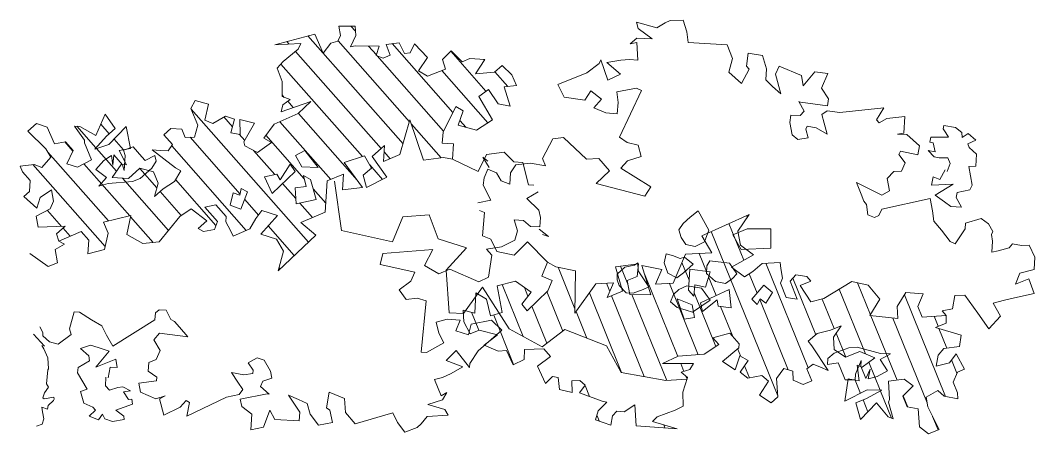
# Model space of a CAD drawing. Header units: metres. Extents: x 1838950 to 1842843, y 5171318 to 5174224.
# Drawn here: x 1840975.965 to 1840980.671, y 5171679.504 to 5171681.42 of the extents above; entities that cross this region are included whole.
import ezdxf

# ---------------------------------------------------------------- set-up
doc = ezdxf.new("R2010")
doc.units = ezdxf.units.M
doc.header["$LTSCALE"] = 0.0254
doc.layers.add('SA - légende prestations', color=7, linetype='Continuous', lineweight=18)

msp = doc.modelspace()

# ---------------------------------------------------------------- linework, layer by layer
at = {"layer": 'SA - légende prestations', "color": 96, "true_color": 0x008000}
for p, q in [((1840978.9799, 5171681.4184), (1840979.0412, 5171681.4198)), ((1840979.0412, 5171681.4198), (1840979.0575, 5171681.3659)), ((1840977.5202, 5171681.3693), (1840977.4992, 5171681.3931)), ((1840977.5202, 5171681.3693), (1840977.4992, 5171681.3931)), ((1840978.8245, 5171681.4118), (1840978.919, 5171681.3855)), ((1840978.8313, 5171681.3816), (1840978.8245, 5171681.4118)), ((1840978.8972, 5171681.3341), (1840978.8313, 5171681.3816)), ((1840978.919, 5171681.3855), (1840978.9563, 5171681.4088)), ((1840978.9563, 5171681.4088), (1840978.9799, 5171681.4184)), ((1840977.7409, 5171680.8466), (1840977.2993, 5171681.3474)), ((1840977.7409, 5171680.8466), (1840977.2993, 5171681.3474)), ((1840978.7954, 5171681.3107), (1840978.826, 5171681.3368)), ((1840978.826, 5171681.3368), (1840978.8972, 5171681.3341)), ((1840979.0575, 5171681.3659), (1840979.0638, 5171681.3163)), ((1840977.2128, 5171681.3094), (1840977.2022, 5171681.3213)), ((1840977.2128, 5171681.3094), (1840977.2022, 5171681.3213)), ((1840977.7704, 5171680.9493), (1840977.4395, 5171681.3246)), ((1840977.7704, 5171680.9493), (1840977.4395, 5171681.3246)), ((1840977.6173, 5171681.2591), (1840977.581, 5171681.3003)), ((1840977.6173, 5171681.2591), (1840977.581, 5171681.3003)), ((1840977.9722, 5171680.9928), (1840977.6911, 5171681.3116)), ((1840977.9722, 5171680.9928), (1840977.6911, 5171681.3116)), ((1840978.8256, 5171681.3174), (1840978.7954, 5171681.3107)), ((1840978.83, 5171681.2354), (1840978.8256, 5171681.3174)), ((1840979.0638, 5171681.3163), (1840979.2453, 5171681.3059)), ((1840979.2453, 5171681.3059), (1840979.2695, 5171681.2428)), ((1840977.6395, 5171680.8254), (1840977.2424, 5171681.2758)), ((1840977.6395, 5171680.8254), (1840977.2424, 5171681.2758)), ((1840977.9286, 5171680.9061), (1840977.6204, 5171681.2556)), ((1840977.9286, 5171680.9061), (1840977.6204, 5171681.2556)), ((1840978.1257, 5171681.0912), (1840977.9624, 5171681.2764)), ((1840978.1257, 5171681.0912), (1840977.9624, 5171681.2764)), ((1840978.119, 5171681.235), (1840978.116, 5171681.2384)), ((1840978.119, 5171681.235), (1840978.116, 5171681.2384)), ((1840978.651, 5171681.2193), (1840978.658, 5171681.2359)), ((1840978.658, 5171681.2359), (1840978.6905, 5171681.1418)), ((1840978.6862, 5171681.2239), (1840978.7517, 5171681.2353)), ((1840978.7517, 5171681.2353), (1840978.7919, 5171681.2378)), ((1840978.7919, 5171681.2378), (1840978.83, 5171681.2354)), ((1840979.2695, 5171681.2428), (1840979.2525, 5171681.1796)), ((1840979.3347, 5171681.2074), (1840979.3422, 5171681.2668)), ((1840979.3422, 5171681.2668), (1840979.4083, 5171681.2564)), ((1840979.4083, 5171681.2564), (1840979.4274, 5171681.1954)), ((1840977.5523, 5171680.7881), (1840977.1743, 5171681.2167)), ((1840977.5523, 5171680.7881), (1840977.1743, 5171681.2167)), ((1840978.135, 5171680.9444), (1840977.921, 5171681.1871)), ((1840978.135, 5171680.9444), (1840977.921, 5171681.1871)), ((1840978.5939, 5171681.1769), (1840978.651, 5171681.2193)), ((1840978.7493, 5171681.1698), (1840978.6862, 5171681.2239)), ((1840979.3106, 5171681.1276), (1840979.3461, 5171681.1928)), ((1840979.3461, 5171681.1928), (1840979.3347, 5171681.2074)), ((1840979.4274, 5171681.1954), (1840979.4234, 5171681.1443)), ((1840979.4694, 5171681.1698), (1840979.4856, 5171681.208)), ((1840979.4856, 5171681.208), (1840979.5901, 5171681.1637)), ((1840978.2265, 5171681.1131), (1840978.1671, 5171681.1804)), ((1840978.2265, 5171681.1131), (1840978.1671, 5171681.1804)), ((1840978.4593, 5171681.1225), (1840978.5939, 5171681.1769)), ((1840978.6905, 5171681.1418), (1840978.7493, 5171681.1698)), ((1840979.2525, 5171681.1796), (1840979.3106, 5171681.1276)), ((1840979.4234, 5171681.1443), (1840979.4552, 5171681.1132)), ((1840979.4937, 5171681.0793), (1840979.4694, 5171681.1698)), ((1840979.5901, 5171681.1637), (1840979.5971, 5171681.1157)), ((1840979.5971, 5171681.1157), (1840979.652, 5171681.1805)), ((1840979.652, 5171681.1805), (1840979.7114, 5171681.1729)), ((1840979.7114, 5171681.1729), (1840979.6826, 5171681.1049)), ((1840978.4889, 5171681.063), (1840978.4593, 5171681.1225)), ((1840978.6129, 5171681.0926), (1840978.585, 5171681.0496)), ((1840978.6613, 5171681.0544), (1840978.6129, 5171681.0926)), ((1840978.8236, 5171681.105), (1840978.7326, 5171681.0888)), ((1840978.7451, 5171680.8781), (1840978.8469, 5171681.0952)), ((1840978.8469, 5171681.0952), (1840978.8236, 5171681.105)), ((1840979.4552, 5171681.1132), (1840979.4937, 5171681.0793)), ((1840979.6826, 5171681.1049), (1840979.7147, 5171681.0561)), ((1840977.19, 5171681.0627), (1840977.1804, 5171681.0737)), ((1840977.19, 5171681.0627), (1840977.1804, 5171681.0737)), ((1840977.2318, 5171681.0153), (1840977.206, 5171681.0446)), ((1840977.2318, 5171681.0153), (1840977.206, 5171681.0446)), ((1840978.585, 5171681.0496), (1840978.4889, 5171681.063)), ((1840978.6267, 5171681.0143), (1840978.6613, 5171681.0544)), ((1840978.7326, 5171681.0888), (1840978.739, 5171681.0391)), ((1840979.5766, 5171681.0442), (1840979.6021, 5171680.9982)), ((1840979.5849, 5171681.0407), (1840979.5766, 5171681.0442)), ((1840979.7147, 5171681.0561), (1840979.7104, 5171681.0227)), ((1840977.3018, 5171680.3912), (1840976.758, 5171681.0079)), ((1840977.3018, 5171680.3912), (1840976.758, 5171681.0079)), ((1840978.6815, 5171680.9911), (1840978.6267, 5171681.0143)), ((1840978.739, 5171681.0391), (1840978.7342, 5171680.9864)), ((1840979.6021, 5171680.9982), (1840979.584, 5171680.9784)), ((1840979.7104, 5171681.0227), (1840979.5849, 5171681.0407)), ((1840979.6838, 5171680.9831), (1840979.7086, 5171681)), ((1840979.7086, 5171681), (1840979.768, 5171680.9924)), ((1840979.768, 5171680.9924), (1840979.9708, 5171681.0141)), ((1840979.9708, 5171681.0141), (1840979.9372, 5171680.9579)), ((1840976.9499, 5171680.9265), (1840976.9097, 5171680.9721)), ((1840976.9499, 5171680.9265), (1840976.9097, 5171680.9721)), ((1840977.4052, 5171680.6825), (1840977.1695, 5171680.9498)), ((1840977.4052, 5171680.6825), (1840977.1695, 5171680.9498)), ((1840977.5287, 5171680.6787), (1840977.2557, 5171680.9882)), ((1840977.5287, 5171680.6787), (1840977.2557, 5171680.9882)), ((1840978.0333, 5171680.9236), (1840978.0046, 5171680.9561)), ((1840978.0333, 5171680.9236), (1840978.0046, 5171680.9561)), ((1840978.7342, 5171680.9864), (1840978.6815, 5171680.9911)), ((1840979.5395, 5171680.9797), (1840979.5351, 5171680.9463)), ((1840979.584, 5171680.9784), (1840979.5395, 5171680.9797)), ((1840979.6944, 5171680.9434), (1840979.6838, 5171680.9831)), ((1840979.9372, 5171680.9579), (1840979.9494, 5171680.9449)), ((1840979.9494, 5171680.9449), (1840979.9852, 5171680.9649)), ((1840979.9852, 5171680.9649), (1840980.0694, 5171680.9743)), ((1840980.0694, 5171680.9743), (1840980.0638, 5171680.8964)), ((1840976.3161, 5171680.8281), (1840976.2268, 5171680.9293)), ((1840976.3161, 5171680.8281), (1840976.2268, 5171680.9293)), ((1840976.3783, 5171680.8938), (1840976.3389, 5171680.9384)), ((1840976.3783, 5171680.8938), (1840976.3389, 5171680.9384)), ((1840977.9171, 5171680.783), (1840977.7795, 5171680.939)), ((1840977.9171, 5171680.783), (1840977.7795, 5171680.939)), ((1840979.5351, 5171680.9463), (1840979.546, 5171680.8889)), ((1840979.6098, 5171680.9147), (1840979.6161, 5171680.9296)), ((1840979.6204, 5171680.875), (1840979.6098, 5171680.9147)), ((1840979.6161, 5171680.9296), (1840979.6578, 5171680.9217)), ((1840979.6578, 5171680.9217), (1840979.708, 5171680.8926)), ((1840979.708, 5171680.8926), (1840979.6944, 5171680.9434)), ((1840980.2462, 5171680.9168), (1840980.2492, 5171680.9327)), ((1840980.2591, 5171680.8979), (1840980.2462, 5171680.9168)), ((1840980.2492, 5171680.9327), (1840980.3041, 5171680.9223)), ((1840980.3041, 5171680.9223), (1840980.3329, 5171680.9003)), ((1840976.2086, 5171680.8138), (1840976.1712, 5171680.8562)), ((1840976.2086, 5171680.8138), (1840976.1712, 5171680.8562)), ((1840976.4439, 5171680.8193), (1840976.4001, 5171680.869)), ((1840976.4439, 5171680.8193), (1840976.4001, 5171680.869)), ((1840976.9848, 5171680.6144), (1840976.753, 5171680.8774)), ((1840976.9848, 5171680.6144), (1840976.753, 5171680.8774)), ((1840977.0062, 5171680.8626), (1840976.9807, 5171680.8915)), ((1840977.0062, 5171680.8626), (1840976.9807, 5171680.8915)), ((1840977.2823, 5171680.6857), (1840977.1048, 5171680.887)), ((1840977.2823, 5171680.6857), (1840977.1048, 5171680.887)), ((1840978.388, 5171680.7789), (1840978.4364, 5171680.87)), ((1840978.4364, 5171680.87), (1840978.4861, 5171680.8763)), ((1840978.4861, 5171680.8763), (1840978.5924, 5171680.7764)), ((1840978.7814, 5171680.8529), (1840978.7451, 5171680.8781)), ((1840979.546, 5171680.8889), (1840979.5724, 5171680.8679)), ((1840979.5724, 5171680.8679), (1840979.6204, 5171680.875)), ((1840980.0638, 5171680.8964), (1840980.0343, 5171680.8913)), ((1840980.0343, 5171680.8913), (1840980.0787, 5171680.8901)), ((1840980.0787, 5171680.8901), (1840980.1369, 5171680.838)), ((1840980.1849, 5171680.8551), (1840980.1893, 5171680.8781)), ((1840980.2009, 5171680.8521), (1840980.1849, 5171680.8551)), ((1840980.1893, 5171680.8781), (1840980.272, 5171680.8789)), ((1840980.272, 5171680.8789), (1840980.2591, 5171680.8979)), ((1840980.3329, 5171680.9003), (1840980.3356, 5171680.876)), ((1840980.3356, 5171680.876), (1840980.363, 5171680.8946)), ((1840980.3976, 5171680.8642), (1840980.3613, 5171680.8473)), ((1840980.363, 5171680.8946), (1840980.3976, 5171680.8642)), ((1840976.374, 5171680.49), (1840976.0937, 5171680.808)), ((1840976.374, 5171680.49), (1840976.0937, 5171680.808)), ((1840976.4113, 5171680.7201), (1840976.3186, 5171680.8252)), ((1840976.4113, 5171680.7201), (1840976.3186, 5171680.8252)), ((1840976.4441, 5171680.8182), (1840976.4884, 5171680.8335)), ((1840976.4515, 5171680.7925), (1840976.4441, 5171680.8182)), ((1840976.4884, 5171680.8335), (1840976.5288, 5171680.7876)), ((1840977.0135, 5171680.4458), (1840976.6679, 5171680.8377)), ((1840977.0135, 5171680.4458), (1840976.6679, 5171680.8377)), ((1840977.1457, 5171680.7044), (1840977.0467, 5171680.8167)), ((1840977.1457, 5171680.7044), (1840977.0467, 5171680.8167)), ((1840977.681, 5171680.7783), (1840977.6535, 5171680.8095)), ((1840977.681, 5171680.7783), (1840977.6535, 5171680.8095)), ((1840978.1275, 5171680.7972), (1840978.2094, 5171680.8083)), ((1840978.2094, 5171680.8083), (1840978.2554, 5171680.7639)), ((1840978.8313, 5171680.8415), (1840978.7814, 5171680.8529)), ((1840978.846, 5171680.7883), (1840978.8313, 5171680.8415)), ((1840980.0481, 5171680.8131), (1840980.0417, 5171680.7982)), ((1840980.129, 5171680.7964), (1840980.0481, 5171680.8131)), ((1840980.1369, 5171680.838), (1840980.129, 5171680.7964)), ((1840980.1775, 5171680.8162), (1840980.2094, 5171680.8101)), ((1840980.205, 5171680.7871), (1840980.1775, 5171680.8162)), ((1840980.2094, 5171680.8101), (1840980.2009, 5171680.8521)), ((1840980.3613, 5171680.8473), (1840980.3671, 5171680.8296)), ((1840980.3671, 5171680.8296), (1840980.4017, 5171680.7992)), ((1840976.3158, 5171680.7288), (1840976.3526, 5171680.7698)), ((1840976.3526, 5171680.7698), (1840976.3884, 5171680.7928)), ((1840976.3884, 5171680.7928), (1840976.3946, 5171680.7491)), ((1840976.3946, 5171680.7491), (1840976.3994, 5171680.7958)), ((1840976.3994, 5171680.7958), (1840976.4398, 5171680.7499)), ((1840976.4472, 5171680.7242), (1840976.4515, 5171680.7925)), ((1840976.5288, 5171680.7876), (1840976.544, 5171680.7704)), ((1840976.544, 5171680.7704), (1840976.5887, 5171680.7929)), ((1840976.5961, 5171680.7672), (1840976.576, 5171680.7341)), ((1840976.5887, 5171680.7929), (1840976.5961, 5171680.7672)), ((1840977.971, 5171680.7764), (1840978.0901, 5171680.7183)), ((1840978.0901, 5171680.7183), (1840978.1275, 5171680.7972)), ((1840978.1104, 5171680.785), (1840978.1337, 5171680.767)), ((1840978.1409, 5171680.7378), (1840978.1104, 5171680.785)), ((1840978.2554, 5171680.7639), (1840978.2967, 5171680.7613)), ((1840978.3227, 5171680.6568), (1840978.2967, 5171680.7613)), ((1840978.4014, 5171680.7459), (1840978.388, 5171680.7789)), ((1840978.5924, 5171680.7764), (1840978.6487, 5171680.78)), ((1840978.6487, 5171680.78), (1840978.6984, 5171680.7217)), ((1840978.7509, 5171680.7347), (1840978.7827, 5171680.7682)), ((1840978.7827, 5171680.7682), (1840978.846, 5171680.7883)), ((1840980.0417, 5171680.7982), (1840980.07, 5171680.7588)), ((1840980.228, 5171680.7827), (1840980.205, 5171680.7871)), ((1840980.2683, 5171680.7824), (1840980.228, 5171680.7827)), ((1840980.2799, 5171680.7564), (1840980.2683, 5171680.7824)), ((1840980.4017, 5171680.7992), (1840980.3984, 5171680.743)), ((1840976.3591, 5171680.3707), (1840976.0234, 5171680.7514)), ((1840976.3591, 5171680.3707), (1840976.0234, 5171680.7514)), ((1840976.4734, 5171680.5135), (1840976.2603, 5171680.7551)), ((1840976.4734, 5171680.5135), (1840976.2603, 5171680.7551)), ((1840976.3657, 5171680.6914), (1840976.3158, 5171680.7288)), ((1840976.4398, 5171680.7499), (1840976.4472, 5171680.7242)), ((1840976.5989, 5171680.6435), (1840976.5198, 5171680.7332)), ((1840976.5989, 5171680.6435), (1840976.5198, 5171680.7332)), ((1840976.576, 5171680.7341), (1840976.5207, 5171680.6871)), ((1840977.6456, 5171680.6823), (1840977.5863, 5171680.7495)), ((1840977.6456, 5171680.6823), (1840977.5863, 5171680.7495)), ((1840978.1175, 5171680.6901), (1840978.1344, 5171680.7299)), ((1840978.1344, 5171680.7299), (1840978.1742, 5171680.713)), ((1840978.1742, 5171680.713), (1840978.1959, 5171680.6764)), ((1840978.2357, 5171680.6596), (1840978.2388, 5171680.713)), ((1840978.2388, 5171680.713), (1840978.264, 5171680.7493)), ((1840978.264, 5171680.7493), (1840978.3321, 5171680.7576)), ((1840978.3321, 5171680.7576), (1840978.4014, 5171680.7459)), ((1840978.6984, 5171680.7217), (1840978.6367, 5171680.6638)), ((1840978.8903, 5171680.6482), (1840978.7509, 5171680.7347)), ((1840980.0177, 5171680.7183), (1840979.9866, 5171680.6865)), ((1840980.0539, 5171680.7206), (1840980.0177, 5171680.7183)), ((1840980.07, 5171680.7588), (1840980.0539, 5171680.7206)), ((1840980.2308, 5171680.6813), (1840980.2558, 5171680.7261)), ((1840980.2654, 5171680.7188), (1840980.2799, 5171680.7564)), ((1840980.3984, 5171680.743), (1840980.3652, 5171680.742)), ((1840980.3652, 5171680.742), (1840980.3819, 5171680.6563)), ((1840976.3289, 5171680.6504), (1840976.3657, 5171680.6914)), ((1840976.4855, 5171680.673), (1840976.373, 5171680.6638)), ((1840976.6527, 5171680.4463), (1840976.4392, 5171680.6885)), ((1840976.6527, 5171680.4463), (1840976.4392, 5171680.6885)), ((1840976.5207, 5171680.6871), (1840976.4855, 5171680.673)), ((1840976.8731, 5171680.4688), (1840976.6857, 5171680.6813)), ((1840976.8731, 5171680.4688), (1840976.6857, 5171680.6813)), ((1840977.4234, 5171680.6741), (1840977.4561, 5171680.4455)), ((1840978.1125, 5171680.655), (1840978.1175, 5171680.6901)), ((1840978.1959, 5171680.6764), (1840978.2357, 5171680.6596)), ((1840979.844, 5171680.6687), (1840979.866, 5171680.6143)), ((1840979.9616, 5171680.6091), (1840979.844, 5171680.6687)), ((1840979.9866, 5171680.6865), (1840979.9975, 5171680.6291)), ((1840980.1929, 5171680.6555), (1840980.2003, 5171680.6945)), ((1840980.2003, 5171680.6945), (1840980.2308, 5171680.6813)), ((1840976.373, 5171680.6638), (1840976.3289, 5171680.6504)), ((1840976.7118, 5171680.5155), (1840976.6142, 5171680.6262)), ((1840976.7118, 5171680.5155), (1840976.6142, 5171680.6262)), ((1840977.2435, 5171680.5935), (1840977.1818, 5171680.6635)), ((1840977.2435, 5171680.5935), (1840977.1818, 5171680.6635)), ((1840977.3823, 5171680.5723), (1840977.3241, 5171680.6382)), ((1840977.3823, 5171680.5723), (1840977.3241, 5171680.6382)), ((1840978.1475, 5171680.5854), (1840978.1125, 5171680.655)), ((1840978.3676, 5171680.6251), (1840978.3151, 5171680.5941)), ((1840978.3227, 5171680.6568), (1840978.3478, 5171680.6552)), ((1840978.6367, 5171680.6638), (1840978.8623, 5171680.6053)), ((1840978.8623, 5171680.6053), (1840978.8903, 5171680.6482)), ((1840979.9975, 5171680.6291), (1840979.9616, 5171680.6091)), ((1840980.2928, 5171680.6604), (1840980.1929, 5171680.6555)), ((1840980.2099, 5171680.6101), (1840980.2928, 5171680.6604)), ((1840980.3112, 5171680.6221), (1840980.3068, 5171680.599)), ((1840980.3705, 5171680.6346), (1840980.3112, 5171680.6221)), ((1840980.3819, 5171680.6563), (1840980.3705, 5171680.6346)), ((1840977.0704, 5171680.5174), (1840977.0067, 5171680.5897)), ((1840977.0704, 5171680.5174), (1840977.0067, 5171680.5897)), ((1840977.3209, 5171680.5057), (1840977.2618, 5171680.5728)), ((1840977.3209, 5171680.5057), (1840977.2618, 5171680.5728)), ((1840978.0877, 5171680.5736), (1840978.1475, 5171680.5854)), ((1840978.3151, 5171680.5941), (1840978.3713, 5171680.54)), ((1840979.866, 5171680.6143), (1840979.8794, 5171680.5813)), ((1840979.8794, 5171680.5813), (1840979.8908, 5171680.5667)), ((1840979.9616, 5171680.5445), (1840980.1861, 5171680.5941)), ((1840980.1861, 5171680.5941), (1840980.197, 5171680.5367)), ((1840980.2533, 5171680.578), (1840980.2099, 5171680.6101)), ((1840980.2822, 5171680.5561), (1840980.2533, 5171680.578)), ((1840980.3068, 5171680.599), (1840980.3313, 5171680.5541)), ((1840976.1563, 5171680.4645), (1840976.0911, 5171680.5384)), ((1840976.1563, 5171680.4645), (1840976.0911, 5171680.5384)), ((1840978.1196, 5171680.5287), (1840978.0964, 5171680.5386)), ((1840978.1196, 5171680.5287), (1840978.1094, 5171680.4215)), ((1840978.3713, 5171680.54), (1840978.3781, 5171680.5053)), ((1840979.8908, 5171680.5667), (1840979.8979, 5171680.5187)), ((1840979.949, 5171680.5146), (1840979.9616, 5171680.5445)), ((1840980.197, 5171680.5367), (1840980.2041, 5171680.4887)), ((1840980.3313, 5171680.5541), (1840980.2822, 5171680.5561)), ((1840976.5824, 5171680.3899), (1840976.4769, 5171680.5095)), ((1840976.5824, 5171680.3899), (1840976.4769, 5171680.5095)), ((1840977.6928, 5171680.3926), (1840977.7405, 5171680.5089)), ((1840977.7405, 5171680.5089), (1840977.8616, 5171680.5178)), ((1840977.8616, 5171680.5178), (1840977.9041, 5171680.4071)), ((1840978.2565, 5171680.4949), (1840978.2713, 5171680.4434)), ((1840978.2997, 5171680.4922), (1840978.2565, 5171680.4949)), ((1840978.3323, 5171680.4648), (1840978.2997, 5171680.4922)), ((1840978.3781, 5171680.5053), (1840978.3754, 5171680.4621)), ((1840979.253, 5171680.4776), (1840979.3218, 5171680.3077)), ((1840979.253, 5171680.4776), (1840979.3218, 5171680.3077)), ((1840979.3353, 5171680.5145), (1840979.3382, 5171680.5073)), ((1840979.3353, 5171680.5145), (1840979.3382, 5171680.5073)), ((1840979.8979, 5171680.5187), (1840979.9277, 5171680.506)), ((1840979.9277, 5171680.506), (1840979.949, 5171680.5146)), ((1840980.2041, 5171680.4887), (1840980.239, 5171680.4465)), ((1840980.3492, 5171680.4526), (1840980.3508, 5171680.4793)), ((1840980.3508, 5171680.4793), (1840980.4228, 5171680.5016)), ((1840980.4228, 5171680.5016), (1840980.4575, 5171680.4772)), ((1840976.1965, 5171680.4189), (1840976.1635, 5171680.4564)), ((1840976.1965, 5171680.4189), (1840976.1635, 5171680.4564)), ((1840977.2365, 5171680.3291), (1840977.1152, 5171680.4666)), ((1840977.2365, 5171680.3291), (1840977.1152, 5171680.4666)), ((1840977.4561, 5171680.4455), (1840977.6928, 5171680.3926)), ((1840978.2713, 5171680.4434), (1840978.2596, 5171680.4008)), ((1840978.3754, 5171680.4621), (1840978.3323, 5171680.4648)), ((1840978.3719, 5171680.4524), (1840978.4164, 5171680.4181)), ((1840979.1708, 5171680.4407), (1840979.4792, 5171679.6785)), ((1840979.1708, 5171680.4407), (1840979.4792, 5171679.6785)), ((1840979.2706, 5171680.426), (1840979.3381, 5171680.4538)), ((1840979.3381, 5171680.4538), (1840979.447, 5171680.4538)), ((1840979.447, 5171680.4538), (1840979.4478, 5171680.3639)), ((1840980.239, 5171680.4465), (1840980.2795, 5171680.3941)), ((1840980.3027, 5171680.3843), (1840980.3492, 5171680.4526)), ((1840980.4575, 5171680.4772), (1840980.4775, 5171680.4413)), ((1840980.4775, 5171680.4413), (1840980.4712, 5171680.4264)), ((1840976.17, 5171680.3823), (1840976.1438, 5171680.3966)), ((1840977.9041, 5171680.4071), (1840978.0349, 5171680.3659)), ((1840978.1476, 5171680.4054), (1840978.1094, 5171680.4215)), ((1840978.1762, 5171680.3482), (1840978.1476, 5171680.4054)), ((1840978.2596, 5171680.4008), (1840978.1982, 5171680.3704)), ((1840978.3186, 5171680.3935), (1840978.2571, 5171680.3315)), ((1840978.4117, 5171680.2993), (1840978.3186, 5171680.3935)), ((1840978.4164, 5171680.4181), (1840978.3884, 5171680.4274)), ((1840979.3103, 5171680.358), (1840979.2706, 5171680.426)), ((1840980.2795, 5171680.3941), (1840980.3027, 5171680.3843)), ((1840980.4712, 5171680.4264), (1840980.4763, 5171680.3968)), ((1840980.4763, 5171680.3968), (1840980.4722, 5171680.3457)), ((1840976.0949, 5171680.2787), (1840976.0102, 5171680.3382)), ((1840976.1269, 5171680.3579), (1840976.17, 5171680.3823)), ((1840976.1269, 5171680.3579), (1840976.1375, 5171680.2959)), ((1840977.6474, 5171680.3382), (1840977.6352, 5171680.2884)), ((1840977.8797, 5171680.3579), (1840977.6474, 5171680.3382)), ((1840977.8407, 5171680.2827), (1840977.8797, 5171680.3579)), ((1840978.0349, 5171680.3659), (1840977.9404, 5171680.2612)), ((1840978.1982, 5171680.3704), (1840978.1288, 5171680.3585)), ((1840978.1288, 5171680.3585), (1840978.1524, 5171680.3317)), ((1840978.2571, 5171680.3315), (1840978.1762, 5171680.3482)), ((1840979.1148, 5171680.339), (1840979.1483, 5171680.2561)), ((1840979.1148, 5171680.339), (1840979.1483, 5171680.2561)), ((1840979.4478, 5171680.3639), (1840979.3103, 5171680.358)), ((1840980.4722, 5171680.3457), (1840980.5018, 5171680.3508)), ((1840980.5018, 5171680.3508), (1840980.5526, 5171680.3645)), ((1840980.5526, 5171680.3645), (1840980.5683, 5171680.3832)), ((1840980.5683, 5171680.3832), (1840980.61, 5171680.3754)), ((1840980.61, 5171680.3754), (1840980.6462, 5171680.3776)), ((1840980.6715, 5171680.3219), (1840980.6462, 5171680.3776)), ((1840976.1375, 5171680.2959), (1840976.0949, 5171680.2787)), ((1840978.1524, 5171680.3317), (1840978.137, 5171680.2298)), ((1840979.0348, 5171680.2966), (1840979.0678, 5171680.2151)), ((1840979.0348, 5171680.2966), (1840979.0678, 5171680.2151)), ((1840979.4247, 5171680.2936), (1840979.6207, 5171679.8092)), ((1840979.4247, 5171680.2936), (1840979.6207, 5171679.8092)), ((1840980.6686, 5171680.2644), (1840980.6715, 5171680.3219)), ((1840977.1711, 5171680.267), (1840977.166, 5171680.2728)), ((1840977.1711, 5171680.267), (1840977.166, 5171680.2728)), ((1840977.6352, 5171680.2884), (1840977.7955, 5171680.2531)), ((1840977.7955, 5171680.2531), (1840977.7766, 5171680.2109)), ((1840977.9068, 5171680.2443), (1840977.8407, 5171680.2827)), ((1840977.9588, 5171680.2663), (1840977.9068, 5171680.2443)), ((1840977.9404, 5171680.2612), (1840977.9555, 5171680.064)), ((1840978.0922, 5171680.2073), (1840977.9588, 5171680.2663)), ((1840978.4604, 5171680.2752), (1840978.5384, 5171680.0824)), ((1840978.4604, 5171680.2752), (1840978.5384, 5171680.0824)), ((1840978.7499, 5171680.2801), (1840978.7835, 5171680.197)), ((1840978.7499, 5171680.2801), (1840978.7835, 5171680.197)), ((1840978.8614, 5171680.2448), (1840979.0162, 5171679.8622)), ((1840978.8614, 5171680.2448), (1840979.0162, 5171679.8622)), ((1840979.3472, 5171680.2449), (1840979.3834, 5171680.1555)), ((1840979.3472, 5171680.2449), (1840979.3834, 5171680.1555)), ((1840980.5816, 5171680.1976), (1840980.6027, 5171680.2474)), ((1840980.6027, 5171680.2474), (1840980.6686, 5171680.2644)), ((1840977.7766, 5171680.2109), (1840977.7235, 5171680.171)), ((1840978.137, 5171680.2298), (1840978.0922, 5171680.2073)), ((1840978.6846, 5171680.2013), (1840978.7002, 5171680.1627)), ((1840978.6846, 5171680.2013), (1840978.7002, 5171680.1627)), ((1840978.9766, 5171680.2001), (1840979.1103, 5171679.8698)), ((1840978.9766, 5171680.2001), (1840979.1103, 5171679.8698)), ((1840979.1587, 5171680.2305), (1840979.1937, 5171680.144)), ((1840979.1587, 5171680.2305), (1840979.1937, 5171680.144)), ((1840979.5495, 5171680.2253), (1840979.6558, 5171679.9626)), ((1840979.5495, 5171680.2253), (1840979.6558, 5171679.9626)), ((1840979.8499, 5171680.2033), (1840979.9098, 5171680.0554)), ((1840979.8499, 5171680.2033), (1840979.9098, 5171680.0554)), ((1840980.6447, 5171680.2217), (1840980.5816, 5171680.1976)), ((1840980.6684, 5171680.153), (1840980.6447, 5171680.2217)), ((1840977.7235, 5171680.171), (1840977.755, 5171680.1257)), ((1840978.0217, 5171680.0612), (1840978.1098, 5171680.1828)), ((1840978.1098, 5171680.1828), (1840978.234, 5171679.9904)), ((1840978.2013, 5171680.1951), (1840978.2986, 5171679.9545)), ((1840978.2013, 5171680.1951), (1840978.2986, 5171679.9545)), ((1840978.3041, 5171680.181), (1840978.3204, 5171680.1408)), ((1840978.3041, 5171680.181), (1840978.3204, 5171680.1408)), ((1840978.4087, 5171680.1629), (1840978.4829, 5171679.9795)), ((1840978.4087, 5171680.1629), (1840978.4829, 5171679.9795)), ((1840978.6055, 5171680.1567), (1840978.7548, 5171679.7877)), ((1840978.6055, 5171680.1567), (1840978.7548, 5171679.7877)), ((1840978.8028, 5171680.1494), (1840978.9645, 5171679.7498)), ((1840978.8028, 5171680.1494), (1840978.9645, 5171679.7498)), ((1840979.0915, 5171680.1564), (1840979.1922, 5171679.9076)), ((1840979.0915, 5171680.1564), (1840979.1922, 5171679.9076)), ((1840979.7648, 5171680.1734), (1840979.886, 5171679.8741)), ((1840979.7648, 5171680.1734), (1840979.886, 5171679.8741)), ((1840980.5632, 5171680.131), (1840980.6684, 5171680.153)), ((1840977.755, 5171680.1257), (1840977.8059, 5171680.1315)), ((1840977.8059, 5171680.1315), (1840977.8485, 5171680.1198)), ((1840977.8485, 5171680.1198), (1840977.8244, 5171679.8812)), ((1840978.7082, 5171680.143), (1840978.8597, 5171679.7688)), ((1840978.7082, 5171680.143), (1840978.8597, 5171679.7688)), ((1840979.3957, 5171680.125), (1840979.5273, 5171679.7999)), ((1840979.3957, 5171680.125), (1840979.5273, 5171679.7999)), ((1840979.6861, 5171680.1278), (1840979.7415, 5171679.9909)), ((1840979.6861, 5171680.1278), (1840979.7415, 5171679.9909)), ((1840980.0669, 5171680.1474), (1840980.2573, 5171679.6768)), ((1840980.0669, 5171680.1474), (1840980.2573, 5171679.6768)), ((1840980.2902, 5171680.0824), (1840980.3008, 5171680.1444)), ((1840980.3008, 5171680.1444), (1840980.3467, 5171680.1465)), ((1840980.3467, 5171680.1465), (1840980.4069, 5171680.0623)), ((1840980.4791, 5171680.108), (1840980.5306, 5171680.1233)), ((1840980.5127, 5171680.0488), (1840980.4791, 5171680.108)), ((1840980.5306, 5171680.1233), (1840980.5632, 5171680.131)), ((1840976.2153, 5171680.069), (1840976.194, 5171679.9891)), ((1840976.2404, 5171680.0674), (1840976.2153, 5171680.069)), ((1840976.2959, 5171680.0314), (1840976.2404, 5171680.0674)), ((1840976.5922, 5171680.0633), (1840976.5901, 5171680.031)), ((1840976.6094, 5171680.0785), (1840976.5922, 5171680.0633)), ((1840976.6417, 5171680.0765), (1840976.6094, 5171680.0785)), ((1840976.6643, 5171680.0335), (1840976.6417, 5171680.0765)), ((1840977.9555, 5171680.064), (1840978.0217, 5171680.0612)), ((1840978.059, 5171680.0664), (1840978.0927, 5171679.9832)), ((1840978.059, 5171680.0664), (1840978.0927, 5171679.9832)), ((1840978.3387, 5171680.0955), (1840978.4087, 5171679.9227)), ((1840978.3387, 5171680.0955), (1840978.4087, 5171679.9227)), ((1840978.5436, 5171680.0696), (1840978.5931, 5171679.9472)), ((1840978.5436, 5171680.0696), (1840978.5931, 5171679.9472)), ((1840979.2141, 5171680.0935), (1840979.2703, 5171679.9547)), ((1840979.2141, 5171680.0935), (1840979.2703, 5171679.9547)), ((1840980.2902, 5171680.0824), (1840980.2415, 5171680.0737)), ((1840980.2415, 5171680.0737), (1840980.2614, 5171680.0515)), ((1840980.4069, 5171680.0623), (1840980.4583, 5171679.9896)), ((1840976.3429, 5171680.0032), (1840976.2959, 5171680.0314)), ((1840976.5901, 5171680.031), (1840976.3948, 5171679.9097)), ((1840976.6799, 5171680.0235), (1840976.6643, 5171680.0335)), ((1840976.7035, 5171679.9968), (1840976.6799, 5171680.0235)), ((1840977.8946, 5171680.0212), (1840977.946, 5171680.0342)), ((1840977.9076, 5171679.9698), (1840977.8946, 5171680.0212)), ((1840977.946, 5171680.0342), (1840978.0053, 5171680.0305)), ((1840978.0053, 5171680.0305), (1840977.986, 5171679.9812)), ((1840978.0443, 5171679.9613), (1840978.0564, 5171680.011)), ((1840978.0564, 5171680.011), (1840978.1515, 5171680.0303)), ((1840978.1515, 5171680.0303), (1840978.1991, 5171679.984)), ((1840978.1614, 5171680.0536), (1840978.254, 5171679.8247)), ((1840978.1614, 5171680.0536), (1840978.254, 5171679.8247)), ((1840979.9117, 5171680.0505), (1840980.0326, 5171679.752)), ((1840979.9117, 5171680.0505), (1840980.0326, 5171679.752)), ((1840980.0133, 5171680.0398), (1840980.1723, 5171679.6468)), ((1840980.0133, 5171680.0398), (1840980.1723, 5171679.6468)), ((1840980.2043, 5171680.0479), (1840980.2231, 5171680.0016)), ((1840980.2043, 5171680.0479), (1840980.2231, 5171680.0016)), ((1840980.4583, 5171679.9896), (1840980.5127, 5171680.0488)), ((1840976.026, 5171679.9644), (1840976.0772, 5171679.9088)), ((1840976.0703, 5171679.9734), (1840976.0557, 5171679.9996)), ((1840976.0692, 5171679.9572), (1840976.0703, 5171679.9734)), ((1840976.2014, 5171679.9633), (1840976.1408, 5171679.9184)), ((1840976.194, 5171679.9891), (1840976.2014, 5171679.9633)), ((1840976.3655, 5171679.9603), (1840976.3429, 5171680.0032)), ((1840976.3948, 5171679.9097), (1840976.3655, 5171679.9603)), ((1840976.5844, 5171679.9393), (1840976.6116, 5171679.9701)), ((1840976.6116, 5171679.9701), (1840976.7423, 5171679.9528)), ((1840976.7423, 5171679.9528), (1840976.7035, 5171679.9968)), ((1840977.9301, 5171679.9251), (1840977.9076, 5171679.9698)), ((1840977.986, 5171679.9812), (1840978.0443, 5171679.9613)), ((1840978.1991, 5171679.984), (1840978.0902, 5171679.888)), ((1840978.234, 5171679.9904), (1840978.3865, 5171679.9057)), ((1840978.3865, 5171679.9057), (1840978.4918, 5171679.9864)), ((1840978.4918, 5171679.9864), (1840978.685, 5171679.9117)), ((1840979.7502, 5171679.9695), (1840979.7951, 5171679.8586)), ((1840979.7502, 5171679.9695), (1840979.7951, 5171679.8586)), ((1840980.2271, 5171679.9916), (1840980.2641, 5171679.9003)), ((1840980.2271, 5171679.9916), (1840980.2641, 5171679.9003)), ((1840976.0739, 5171679.8978), (1840976.0648, 5171679.913)), ((1840976.1, 5171679.93), (1840976.0692, 5171679.9572)), ((1840976.1408, 5171679.9184), (1840976.1, 5171679.93)), ((1840976.2446, 5171679.8993), (1840976.2916, 5171679.9137)), ((1840976.2916, 5171679.9137), (1840976.3261, 5171679.9026)), ((1840976.6137, 5171679.8887), (1840976.5844, 5171679.9393)), ((1840977.8496, 5171679.8796), (1840977.9301, 5171679.9251)), ((1840978.12, 5171679.9157), (1840978.1217, 5171679.9115)), ((1840978.12, 5171679.9157), (1840978.1217, 5171679.9115)), ((1840976.093, 5171679.8559), (1840976.0739, 5171679.8978)), ((1840976.2826, 5171679.865), (1840976.2446, 5171679.8993)), ((1840976.3777, 5171679.8867), (1840976.3161, 5171679.8118)), ((1840976.3261, 5171679.9026), (1840976.3777, 5171679.8867)), ((1840976.5949, 5171679.8484), (1840976.6137, 5171679.8887)), ((1840977.8244, 5171679.8812), (1840977.8496, 5171679.8796)), ((1840977.9874, 5171679.889), (1840977.9412, 5171679.8432)), ((1840978.0493, 5171679.8111), (1840977.9874, 5171679.889)), ((1840978.0902, 5171679.888), (1840978.0504, 5171679.8291)), ((1840978.685, 5171679.9117), (1840978.753, 5171679.7881)), ((1840979.2933, 5171679.898), (1840979.3077, 5171679.8622)), ((1840979.2933, 5171679.898), (1840979.3077, 5171679.8622)), ((1840979.7118, 5171679.852), (1840979.7417, 5171679.8765)), ((1840979.7417, 5171679.8765), (1840979.8095, 5171679.9025)), ((1840979.8095, 5171679.9025), (1840979.8474, 5171679.9041)), ((1840979.8474, 5171679.9041), (1840979.9565, 5171679.8754)), ((1840980.0027, 5171679.8735), (1840979.9543, 5171679.847)), ((1840979.9565, 5171679.8754), (1840980.0027, 5171679.8735)), ((1840976.0968, 5171679.8049), (1840976.093, 5171679.8559)), ((1840976.2344, 5171679.8103), (1840976.2861, 5171679.8418)), ((1840976.2861, 5171679.8418), (1840976.2826, 5171679.865)), ((1840976.3161, 5171679.8118), (1840976.4088, 5171679.8495)), ((1840976.4088, 5171679.8495), (1840976.4148, 5171679.8103)), ((1840976.5589, 5171679.7929), (1840976.5615, 5171679.8342)), ((1840976.5615, 5171679.8342), (1840976.5949, 5171679.8484)), ((1840977.0647, 5171679.8549), (1840977.0217, 5171679.8324)), ((1840977.0217, 5171679.8324), (1840977.0449, 5171679.7984)), ((1840977.0965, 5171679.8439), (1840977.0647, 5171679.8549)), ((1840977.1258, 5171679.7933), (1840977.0965, 5171679.8439)), ((1840977.9412, 5171679.8432), (1840978.0187, 5171679.813)), ((1840978.0504, 5171679.8291), (1840978.0493, 5171679.8111)), ((1840979.0298, 5171679.8287), (1840979.0444, 5171679.7926)), ((1840979.0298, 5171679.8287), (1840979.0444, 5171679.7926)), ((1840979.3252, 5171679.819), (1840979.348, 5171679.7627)), ((1840979.3252, 5171679.819), (1840979.348, 5171679.7627)), ((1840979.7102, 5171679.8252), (1840979.7118, 5171679.852)), ((1840979.7599, 5171679.8316), (1840979.7102, 5171679.8252)), ((1840979.7685, 5171679.8103), (1840979.7599, 5171679.8316)), ((1840979.8665, 5171679.8431), (1840979.8398, 5171679.7801)), ((1840979.865, 5171679.8164), (1840979.8665, 5171679.8431)), ((1840979.9018, 5171679.8351), (1840979.9544, 5171679.7051)), ((1840979.9018, 5171679.8351), (1840979.9544, 5171679.7051)), ((1840979.9543, 5171679.847), (1840979.989, 5171679.7951)), ((1840980.2862, 5171679.8456), (1840980.3108, 5171679.7848)), ((1840980.2862, 5171679.8456), (1840980.3108, 5171679.7848)), ((1840976.0872, 5171679.7346), (1840976.0927, 5171679.799)), ((1840976.0927, 5171679.799), (1840976.0968, 5171679.8049)), ((1840976.2308, 5171679.7861), (1840976.2344, 5171679.8103)), ((1840976.275, 5171679.7108), (1840976.2308, 5171679.7861)), ((1840976.3816, 5171679.8126), (1840976.3729, 5171679.7621)), ((1840976.4148, 5171679.8103), (1840976.3816, 5171679.8126)), ((1840976.5987, 5171679.7651), (1840976.5589, 5171679.7929)), ((1840976.9448, 5171679.7867), (1840976.9746, 5171679.7433)), ((1840977.0019, 5171679.7759), (1840976.9448, 5171679.7867)), ((1840977.0438, 5171679.7822), (1840977.0019, 5171679.7759)), ((1840977.0449, 5171679.7984), (1840977.0438, 5171679.7822)), ((1840977.1327, 5171679.7604), (1840977.1258, 5171679.7933)), ((1840977.9607, 5171679.7806), (1840977.9236, 5171679.7649)), ((1840978.0187, 5171679.813), (1840977.9607, 5171679.7806)), ((1840978.753, 5171679.7881), (1840978.9597, 5171679.7507)), ((1840979.7914, 5171679.7536), (1840979.7685, 5171679.8103)), ((1840979.8398, 5171679.7801), (1840979.8383, 5171679.7534)), ((1840979.8879, 5171679.7597), (1840979.865, 5171679.8164)), ((1840979.9079, 5171679.8021), (1840979.8879, 5171679.7597)), ((1840979.8993, 5171679.7588), (1840979.9079, 5171679.8021)), ((1840979.989, 5171679.7951), (1840979.9406, 5171679.7687)), ((1840976.0964, 5171679.7194), (1840976.0872, 5171679.7346)), ((1840976.3614, 5171679.7658), (1840976.3602, 5171679.7255)), ((1840976.3602, 5171679.7255), (1840976.3797, 5171679.7048)), ((1840976.5158, 5171679.7378), (1840976.5977, 5171679.7489)), ((1840976.5222, 5171679.6959), (1840976.5158, 5171679.7378)), ((1840976.5977, 5171679.7489), (1840976.5987, 5171679.7651)), ((1840976.9746, 5171679.7433), (1840976.9977, 5171679.7093)), ((1840977.0798, 5171679.7222), (1840977.0904, 5171679.7468)), ((1840977.0904, 5171679.7468), (1840977.1327, 5171679.7604)), ((1840977.9236, 5171679.7649), (1840977.8869, 5171679.7545)), ((1840977.8869, 5171679.7545), (1840977.9182, 5171679.6786)), ((1840978.5852, 5171679.7265), (1840978.6058, 5171679.6757)), ((1840978.5852, 5171679.7265), (1840978.6058, 5171679.6757)), ((1840978.9597, 5171679.7507), (1840979.059, 5171679.7566)), ((1840979.0535, 5171679.7701), (1840979.059, 5171679.7565)), ((1840979.0535, 5171679.7701), (1840979.059, 5171679.7565)), ((1840979.8383, 5171679.7534), (1840979.7914, 5171679.7536)), ((1840979.8381, 5171679.7523), (1840979.863, 5171679.6908)), ((1840979.8381, 5171679.7523), (1840979.863, 5171679.6908)), ((1840979.9406, 5171679.7687), (1840979.8993, 5171679.7588)), ((1840976.0702, 5171679.6695), (1840976.0778, 5171679.6928)), ((1840976.0778, 5171679.6928), (1840976.0964, 5171679.7194)), ((1840976.244, 5171679.6988), (1840976.275, 5171679.7108)), ((1840976.2595, 5171679.6447), (1840976.244, 5171679.6988)), ((1840976.3797, 5171679.7048), (1840976.4178, 5171679.7179)), ((1840976.4178, 5171679.7179), (1840976.441, 5171679.7214)), ((1840976.441, 5171679.7214), (1840976.4766, 5171679.7031)), ((1840976.4766, 5171679.7031), (1840976.4445, 5171679.6982)), ((1840976.4445, 5171679.6982), (1840976.4665, 5171679.6615)), ((1840976.5943, 5171679.6661), (1840976.5222, 5171679.6959)), ((1840976.6367, 5171679.6797), (1840976.5943, 5171679.6661)), ((1840976.6105, 5171679.6651), (1840976.6367, 5171679.6797)), ((1840976.98, 5171679.6852), (1840976.9214, 5171679.6726)), ((1840976.9977, 5171679.7093), (1840976.98, 5171679.6852)), ((1840976.9858, 5171679.6631), (1840977.1101, 5171679.6878)), ((1840977.1191, 5171679.6873), (1840977.0798, 5171679.7222)), ((1840977.1101, 5171679.6878), (1840977.1191, 5171679.6873)), ((1840977.209, 5171679.6816), (1840977.2619, 5171679.6043)), ((1840977.2565, 5171679.6624), (1840977.209, 5171679.6816)), ((1840977.3977, 5171679.6968), (1840977.3859, 5171679.6236)), ((1840977.4698, 5171679.667), (1840977.3977, 5171679.6968)), ((1840977.9182, 5171679.6786), (1840977.9445, 5171679.695)), ((1840977.9445, 5171679.695), (1840977.9243, 5171679.6601)), ((1840979.9558, 5171679.7016), (1840980.0064, 5171679.5765)), ((1840979.9558, 5171679.7016), (1840980.0064, 5171679.5765)), ((1840980.0619, 5171679.6794), (1840980.0831, 5171679.6271)), ((1840980.0619, 5171679.6794), (1840980.0831, 5171679.6271)), ((1840976.0761, 5171679.6654), (1840976.0702, 5171679.6695)), ((1840976.1213, 5171679.6733), (1840976.0761, 5171679.6654)), ((1840976.091, 5171679.6176), (1840976.0944, 5171679.635)), ((1840976.0944, 5171679.635), (1840976.1189, 5171679.6574)), ((1840976.1189, 5171679.6574), (1840976.1231, 5171679.6633)), ((1840976.1231, 5171679.6633), (1840976.1213, 5171679.6733)), ((1840976.3022, 5171679.6274), (1840976.2595, 5171679.6447)), ((1840976.486, 5171679.6407), (1840976.4083, 5171679.6125)), ((1840976.4665, 5171679.6615), (1840976.4825, 5171679.6639)), ((1840976.4825, 5171679.6639), (1840976.486, 5171679.6407)), ((1840976.631, 5171679.5898), (1840976.6105, 5171679.6651)), ((1840976.7345, 5171679.6573), (1840976.7073, 5171679.6265)), ((1840976.7503, 5171679.6491), (1840976.7345, 5171679.6573)), ((1840976.9214, 5171679.6726), (1840976.7372, 5171679.5849)), ((1840976.7372, 5171679.5849), (1840976.7503, 5171679.6491)), ((1840976.9928, 5171679.6302), (1840976.9858, 5171679.6631)), ((1840977.2969, 5171679.6436), (1840977.2565, 5171679.6624)), ((1840977.31, 5171679.594), (1840977.2969, 5171679.6436)), ((1840977.4747, 5171679.6017), (1840977.4698, 5171679.667)), ((1840977.9243, 5171679.6601), (1840977.8562, 5171679.6391)), ((1840977.8562, 5171679.6391), (1840977.9342, 5171679.6162)), ((1840979.8753, 5171679.6603), (1840979.8977, 5171679.6051)), ((1840979.8753, 5171679.6603), (1840979.8977, 5171679.6051)), ((1840976.0648, 5171679.6272), (1840976.091, 5171679.6176)), ((1840976.0687, 5171679.6046), (1840976.0648, 5171679.6272)), ((1840976.0745, 5171679.572), (1840976.0687, 5171679.6046)), ((1840976.2849, 5171679.5847), (1840976.3135, 5171679.6128)), ((1840976.3276, 5171679.5675), (1840976.2849, 5171679.5847)), ((1840976.3135, 5171679.6128), (1840976.3022, 5171679.6274)), ((1840976.3473, 5171679.5942), (1840976.3276, 5171679.5675)), ((1840976.3579, 5171679.5721), (1840976.3473, 5171679.5942)), ((1840976.4083, 5171679.6125), (1840976.4267, 5171679.5989)), ((1840976.4267, 5171679.5989), (1840976.4452, 5171679.5853)), ((1840976.4452, 5171679.5853), (1840976.4476, 5171679.5693)), ((1840976.7073, 5171679.6265), (1840976.631, 5171679.5898)), ((1840977.0393, 5171679.5948), (1840976.9928, 5171679.6302)), ((1840977.0346, 5171679.5211), (1840977.0393, 5171679.5948)), ((1840977.1235, 5171679.613), (1840977.0932, 5171679.5336)), ((1840977.146, 5171679.57), (1840977.1235, 5171679.613)), ((1840977.2619, 5171679.6043), (1840977.2593, 5171679.5629)), ((1840977.3483, 5171679.5429), (1840977.31, 5171679.594)), ((1840977.3859, 5171679.6236), (1840977.4015, 5171679.6136)), ((1840977.4015, 5171679.6136), (1840977.414, 5171679.555)), ((1840977.5184, 5171679.5502), (1840977.4747, 5171679.6017)), ((1840977.6931, 5171679.6006), (1840977.5184, 5171679.5502)), ((1840977.7156, 5171679.5559), (1840977.6931, 5171679.6006)), ((1840977.9505, 5171679.5899), (1840977.8527, 5171679.5834)), ((1840977.9342, 5171679.6162), (1840977.9505, 5171679.5899)), ((1840978.6403, 5171679.5904), (1840978.6522, 5171679.561)), ((1840978.6403, 5171679.5904), (1840978.6522, 5171679.561)), ((1840980.1977, 5171679.584), (1840980.2229, 5171679.5219)), ((1840980.1977, 5171679.584), (1840980.2229, 5171679.5219)), ((1840976.0402, 5171679.5388), (1840976.067, 5171679.5486)), ((1840976.067, 5171679.5486), (1840976.0745, 5171679.572)), ((1840976.3924, 5171679.5609), (1840976.3579, 5171679.5721)), ((1840976.4476, 5171679.5693), (1840976.3924, 5171679.5609)), ((1840977.2593, 5171679.5629), (1840977.146, 5171679.57)), ((1840977.414, 5171679.555), (1840977.3483, 5171679.5429)), ((1840977.7488, 5171679.5105), (1840977.7156, 5171679.5559)), ((1840977.8252, 5171679.549), (1840977.8061, 5171679.5322)), ((1840977.8527, 5171679.5834), (1840977.8252, 5171679.549)), ((1840978.9502, 5171679.545), (1840978.9562, 5171679.5302)), ((1840978.9502, 5171679.545), (1840978.9562, 5171679.5302)), ((1840977.0932, 5171679.5336), (1840977.0346, 5171679.5211)), ((1840977.8061, 5171679.5322), (1840977.7488, 5171679.5105))]:
    msp.add_line(p, q, dxfattribs=at)
at = {"layer": 'SA - légende prestations', "color": 96, "true_color": 0x008000, "flags": 128}
for points in [[(1840977.971, 5171680.7764), (1840977.9754, 5171680.8465), (1840977.9232, 5171680.8498), (1840977.9265, 5171680.9019), (1840977.9863, 5171681.0209), (1840978.0194, 5171681.0008), (1840977.9971, 5171680.9336), (1840978.0823, 5171680.9102), (1840978.1557, 5171680.9579), (1840978.0921, 5171681.0666), (1840978.1375, 5171681.0998), (1840978.182, 5171681.0321), (1840978.2373, 5171681.0214), (1840978.2104, 5171681.1115), (1840978.2667, 5171681.117), (1840978.2464, 5171681.167), (1840978.2004, 5171681.2096), (1840978.166, 5171681.1793), (1840978.0778, 5171681.1722), (1840978.1209, 5171681.2381), (1840978.0508, 5171681.2425), (1840978.0155, 5171681.2266), (1840977.9646, 5171681.2786), (1840977.9241, 5171681.2378), (1840977.9376, 5171681.1936), (1840977.8543, 5171681.161), (1840977.8125, 5171681.1852), (1840977.8544, 5171681.2476), (1840977.7934, 5171681.311), (1840977.7745, 5171681.2689), (1840977.7472, 5171681.2652), (1840977.7232, 5171681.3154), (1840977.6632, 5171681.3083), (1840977.6818, 5171681.2584), (1840977.6484, 5171681.2443), (1840977.6167, 5171681.2571), (1840977.6302, 5171681.2996), (1840977.5184, 5171681.3012), (1840977.4965, 5171681.2972), (1840977.5214, 5171681.3498), (1840977.5187, 5171681.3932), (1840977.4429, 5171681.3926), (1840977.451, 5171681.3488), (1840977.4385, 5171681.3225), (1840977.4054, 5171681.3137), (1840977.37, 5171681.2672), (1840977.3323, 5171681.3562), (1840977.1468, 5171681.3065), (1840977.2663, 5171681.3116), (1840977.2538, 5171681.2853), (1840977.1853, 5171681.2283), (1840977.1563, 5171681.1976), (1840977.1795, 5171681.1366), (1840977.1805, 5171681.0661), (1840977.2176, 5171681.053), (1840977.1835, 5171681.028), (1840977.1761, 5171680.996), (1840977.3126, 5171681.0434), (1840977.255, 5171680.9874), (1840977.1436, 5171680.9385), (1840977.0945, 5171680.8732), (1840977.1311, 5171680.8528), (1840977.065, 5171680.8065), (1840977.0073, 5171680.8387), (1840977.0031, 5171680.857), (1840977.0518, 5171680.9424), (1840976.9842, 5171680.9593), (1840976.9853, 5171680.8906), (1840976.9425, 5171680.8988), (1840976.9591, 5171680.9609), (1840976.9167, 5171680.9762), (1840976.8586, 5171680.9419), (1840976.8216, 5171680.9569), (1840976.839, 5171681.0316), (1840976.7768, 5171681.0482), (1840976.7565, 5171681.0115), (1840976.7895, 5171680.9336), (1840976.7734, 5171680.8787), (1840976.7299, 5171680.876), (1840976.7143, 5171680.9149), (1840976.6639, 5171680.9181), (1840976.6315, 5171680.8894), (1840976.6719, 5171680.8436), (1840976.652, 5171680.8141), (1840976.6142, 5171680.8165), (1840976.5765, 5171680.8189), (1840976.685, 5171680.7362), (1840976.7094, 5171680.7221), (1840976.6811, 5171680.6733), (1840976.6283, 5171680.6387), (1840976.5882, 5171680.6033), (1840976.6047, 5171680.6655), (1840976.5827, 5171680.7174), (1840976.5206, 5171680.7339), (1840976.4671, 5171680.6867), (1840976.3916, 5171680.6915), (1840976.4333, 5171680.752), (1840976.4585, 5171680.7505), (1840976.4247, 5171680.8158), (1840976.4758, 5171680.8252), (1840976.4569, 5171680.9275), (1840976.3759, 5171680.8441), (1840976.3114, 5171680.8229), (1840976.3657, 5171680.8827), (1840976.4058, 5171680.918), (1840976.3594, 5171680.9841), (1840976.3153, 5171680.8858), (1840976.2422, 5171680.9283), (1840976.217, 5171680.9299), (1840976.2634, 5171680.8638), (1840976.2626, 5171680.8512), (1840976.2956, 5171680.7733), (1840976.2303, 5171680.7395), (1840976.1808, 5171680.7553), (1840976.2099, 5171680.8166), (1840976.1745, 5171680.8568), (1840976.1234, 5171680.8473), (1840976.0904, 5171680.9252), (1840976.0408, 5171680.941), (1840976.0007, 5171680.9056), (1840976.084, 5171680.8245), (1840976.1068, 5171680.7852), (1840976.0659, 5171680.7372), (1840976.029, 5171680.7522), (1840975.9652, 5171680.7436), (1840975.9762, 5171680.7176), (1840976.0116, 5171680.6775), (1840976.0085, 5171680.6271), (1840975.9817, 5171680.6035), (1840976.0415, 5171680.5492), (1840976.0572, 5171680.5988), (1840976.1099, 5171680.6334), (1840976.1194, 5171680.5822), (1840976.1044, 5171680.5453), (1840976.0391, 5171680.5115), (1840976.0485, 5171680.4603), (1840976.1734, 5171680.4651), (1840976.1332, 5171680.4297), (1840976.1438, 5171680.3966), (1840976.2476, 5171680.4406), (1840976.283, 5171680.4005), (1840976.2791, 5171680.3375), (1840976.3562, 5171680.358), (1840976.3735, 5171680.4327), (1840976.3515, 5171680.4846), (1840976.4779, 5171680.5146), (1840976.4598, 5171680.4273), (1840976.533, 5171680.3848), (1840976.6093, 5171680.3926), (1840976.7052, 5171680.5111), (1840976.7579, 5171680.5457), (1840976.8302, 5171680.4906), (1840976.7901, 5171680.4552), (1840976.8145, 5171680.4411), (1840976.8656, 5171680.4505), (1840976.8806, 5171680.4875), (1840976.8216, 5171680.5544), (1840976.8727, 5171680.5638), (1840976.9199, 5171680.5103), (1840976.9183, 5171680.4851), (1840976.9411, 5171680.4458), (1840976.9521, 5171680.4198), (1840977.03, 5171680.4528), (1840977.0584, 5171680.5016), (1840977.0859, 5171680.5377), (1840977.1585, 5171680.5151), (1840977.0808, 5171680.428), (1840977.1534, 5171680.4053), (1840977.186, 5171680.3491), (1840977.1622, 5171680.2586), (1840977.3369, 5171680.4245), (1840977.2666, 5171680.4831), (1840977.3797, 5171680.5301), (1840977.3888, 5171680.6758), (1840977.4648, 5171680.7071), (1840977.4602, 5171680.6334), (1840977.553, 5171680.6456), (1840977.4682, 5171680.761), (1840977.5621, 5171680.7912), (1840977.5947, 5171680.735), (1840977.5565, 5171680.7013), (1840977.571, 5171680.6445), (1840977.666, 5171680.6926), (1840977.5981, 5171680.789), (1840977.6554, 5171680.8395), (1840977.6508, 5171680.7658), (1840977.7268, 5171680.7971), (1840977.773, 5171680.9585), (1840977.8353, 5171680.7722), (1840977.9281, 5171680.7845)], [(1840977.2857, 5171680.8158), (1840977.3476, 5171680.7379), (1840977.272, 5171680.7409), (1840977.2428, 5171680.7932)], [(1840977.2168, 5171680.7534), (1840977.2399, 5171680.7194), (1840977.1343, 5171680.6177), (1840977.0975, 5171680.6941), (1840977.1561, 5171680.7066), (1840977.1707, 5171680.6804)], [(1840977.3116, 5171680.6824), (1840977.3382, 5171680.5887), (1840977.2449, 5171680.5693), (1840977.2406, 5171680.6436), (1840977.2915, 5171680.6494), (1840977.2785, 5171680.7007)], [(1840977.0201, 5171680.6241), (1840976.9888, 5171680.5438), (1840976.9395, 5171680.5632), (1840976.9521, 5171680.6202), (1840976.9839, 5171680.6091), (1840976.9894, 5171680.6395)], [(1840979.1603, 5171680.4473), (1840979.139, 5171680.3938), (1840979.0955, 5171680.372), (1840979.0533, 5171680.381), (1840979.031, 5171680.4127), (1840979.0207, 5171680.4487), (1840979.0409, 5171680.4785), (1840979.073, 5171680.5079), (1840979.1097, 5171680.5371)], [(1840978.4117, 5171680.2993), (1840978.3843, 5171680.2346), (1840978.4324, 5171680.2142), (1840978.412, 5171680.1661), (1840978.3161, 5171680.0737), (1840978.2917, 5171680.1036), (1840978.335, 5171680.1596), (1840978.2624, 5171680.21), (1840978.1773, 5171680.1893), (1840978.2012, 5171680.0657), (1840978.1473, 5171680.0494), (1840978.1279, 5171680.128), (1840978.0793, 5171680.1565), (1840978.0747, 5171680.0625), (1840978.0197, 5171680.076), (1840978.0223, 5171680.0221), (1840978.0516, 5171679.9666), (1840978.0941, 5171679.9838), (1840978.1796, 5171679.9613), (1840978.1171, 5171679.9134), (1840978.1818, 5171679.886), (1840978.2204, 5171679.8893), (1840978.2512, 5171679.8234), (1840978.3029, 5171679.8484), (1840978.3048, 5171679.8946), (1840978.3942, 5171679.8978), (1840978.4256, 5171679.861), (1840978.3654, 5171679.816), (1840978.402, 5171679.736), (1840978.4338, 5171679.7695), (1840978.4608, 5171679.7639), (1840978.4667, 5171679.7086), (1840978.5256, 5171679.6953), (1840978.5247, 5171679.7486), (1840978.5609, 5171679.7508), (1840978.5865, 5171679.7282), (1840978.5597, 5171679.6926), (1840978.6646, 5171679.654), (1840978.6866, 5171679.6506), (1840978.6457, 5171679.6092), (1840978.6338, 5171679.5673), (1840978.7055, 5171679.5428), (1840978.7125, 5171679.5868), (1840978.733, 5171679.6075), (1840978.767, 5171679.6048), (1840978.8159, 5171679.6369), (1840978.8219, 5171679.5404), (1840979.0134, 5171679.5258), (1840978.899, 5171679.5606), (1840978.9195, 5171679.5813), (1840979.0031, 5171679.6123), (1840979.0406, 5171679.6317), (1840979.0389, 5171679.6969), (1840979.0614, 5171679.7637), (1840979.0308, 5171679.7885), (1840979.0712, 5171679.8007), (1840979.0888, 5171679.8284), (1840978.9442, 5171679.829), (1840979.0172, 5171679.8627), (1840979.1385, 5171679.8719), (1840979.2065, 5171679.9172), (1840979.1787, 5171679.9486), (1840979.2564, 5171679.9704), (1840979.3001, 5171679.9208), (1840979.2981, 5171679.9021), (1840979.2238, 5171679.8377), (1840979.2819, 5171679.7994), (1840979.3037, 5171679.8645), (1840979.3414, 5171679.8427), (1840979.3052, 5171679.7896), (1840979.34, 5171679.7611), (1840979.4062, 5171679.7741), (1840979.4361, 5171679.7478), (1840979.395, 5171679.683), (1840979.4481, 5171679.6468), (1840979.4795, 5171679.6746), (1840979.4742, 5171679.759), (1840979.5076, 5171679.8055), (1840979.5495, 5171679.7936), (1840979.5513, 5171679.7518), (1840979.5978, 5171679.7321), (1840979.6379, 5171679.7483), (1840979.615, 5171679.805), (1840979.6435, 5171679.8262), (1840979.6784, 5171679.8114), (1840979.7132, 5171679.7967), (1840979.6382, 5171679.9106), (1840979.6199, 5171679.9321), (1840979.6628, 5171679.9687), (1840979.724, 5171679.9838), (1840979.7736, 5171680.0039), (1840979.7374, 5171679.9508), (1840979.7409, 5171679.8945), (1840979.7941, 5171679.8583), (1840979.8602, 5171679.885), (1840979.9299, 5171679.8555), (1840979.8704, 5171679.8122), (1840979.8472, 5171679.822), (1840979.8574, 5171679.7492), (1840979.8061, 5171679.7573), (1840979.7899, 5171679.6546), (1840979.894, 5171679.7063), (1840979.9619, 5171679.7049), (1840979.8909, 5171679.6666), (1840979.8413, 5171679.6465), (1840979.8631, 5171679.5688), (1840979.9373, 5171679.6469), (1840979.9922, 5171679.5825), (1840980.0155, 5171679.5727), (1840979.9936, 5171679.6504), (1840979.9985, 5171679.662), (1840979.9932, 5171679.7465), (1840980.0661, 5171679.7567), (1840980.1076, 5171679.7254), (1840980.0598, 5171679.6772), (1840980.0798, 5171679.6276), (1840980.1312, 5171679.6195), (1840980.1365, 5171679.5351), (1840980.178, 5171679.5038), (1840980.2276, 5171679.5239), (1840980.1759, 5171679.628), (1840980.1674, 5171679.6726), (1840980.2219, 5171679.7043), (1840980.2518, 5171679.678), (1840980.3148, 5171679.665), (1840980.313, 5171679.6931), (1840980.293, 5171679.7427), (1840980.3127, 5171679.7891), (1840980.3457, 5171679.8025), (1840980.3073, 5171679.8736), (1840980.2761, 5171679.8321), (1840980.2148, 5171679.8169), (1840980.2229, 5171679.8683), (1840980.2493, 5171679.8982), (1840980.3221, 5171679.9084), (1840980.3302, 5171679.9598), (1840980.2108, 5171679.9967), (1840980.2604, 5171680.0167), (1840980.2614, 5171680.0515), (1840980.1489, 5171680.0444), (1840980.1288, 5171680.094), (1840980.1534, 5171680.1521), (1840980.0739, 5171680.1584), (1840980.0328, 5171680.0936), (1840980.0363, 5171680.0374), (1840979.9071, 5171680.051), (1840979.9531, 5171680.1274), (1840979.8982, 5171680.1917), (1840979.8236, 5171680.2097), (1840979.6939, 5171680.1297), (1840979.6327, 5171680.1145), (1840979.5827, 5171680.1905), (1840979.6323, 5171680.2105), (1840979.614, 5171680.232), (1840979.5626, 5171680.2401), (1840979.5362, 5171680.2102), (1840979.5697, 5171680.1275), (1840979.5183, 5171680.1356), (1840979.4916, 5171680.2017), (1840979.5014, 5171680.2249), (1840979.4929, 5171680.2696), (1840979.4912, 5171680.2977), (1840979.4067, 5171680.2924), (1840979.3638, 5171680.2558), (1840979.3258, 5171680.2308), (1840979.2649, 5171680.2762), (1840979.3671, 5171680.3327), (1840979.3061, 5171680.3781), (1840979.294, 5171680.4419), (1840979.3464, 5171680.5195), (1840979.1266, 5171680.4209), (1840979.1735, 5171680.3423), (1840979.0513, 5171680.3355), (1840978.9943, 5171680.2011), (1840978.9122, 5171680.1967), (1840978.9411, 5171680.2648), (1840978.8494, 5171680.284), (1840978.8912, 5171680.147), (1840978.7925, 5171680.1497), (1840978.7804, 5171680.2135), (1840978.8276, 5171680.2326), (1840978.8329, 5171680.291), (1840978.7272, 5171680.2771), (1840978.7593, 5171680.1637), (1840978.6885, 5171680.135), (1840978.7173, 5171680.2031), (1840978.6352, 5171680.1987), (1840978.5381, 5171680.0618), (1840978.5411, 5171680.2582), (1840978.4494, 5171680.2774)], [(1840979.0872, 5171680.2896), (1840979.0428, 5171680.2489), (1840979.0111, 5171680.2266), (1840978.9694, 5171680.2473), (1840978.9525, 5171680.2954), (1840978.9614, 5171680.3376), (1840978.9918, 5171680.3292), (1840979.0268, 5171680.3158), (1840979.046, 5171680.3221)], [(1840978.8325, 5171680.258), (1840978.8814, 5171680.1849), (1840978.8548, 5171680.1718), (1840978.8091, 5171680.1549), (1840978.7761, 5171680.1563), (1840978.7444, 5171680.1908), (1840978.7337, 5171680.2173), (1840978.7349, 5171680.2433), (1840978.7694, 5171680.2749), (1840978.8148, 5171680.2848), (1840978.8295, 5171680.296)], [(1840979.2554, 5171680.2941), (1840979.2888, 5171680.2453), (1840979.2689, 5171680.2225), (1840979.2371, 5171680.2002), (1840979.1902, 5171680.2094), (1840979.1492, 5171680.2466), (1840979.1507, 5171680.2821), (1840979.1636, 5171680.3052)], [(1840979.0649, 5171680.1692), (1840979.0709, 5171680.2665), (1840979.1654, 5171680.2538), (1840979.1448, 5171680.1823), (1840979.0949, 5171680.1937), (1840979.0901, 5171680.1409)], [(1840979.125, 5171680.179), (1840979.1651, 5171680.1229), (1840979.0846, 5171680.0672), (1840979.0542, 5171680.0756), (1840979.0122, 5171680.0893), (1840978.9825, 5171680.1142), (1840978.9959, 5171680.1491), (1840979.0205, 5171680.1717), (1840979.0568, 5171680.1891)], [(1840979.1309, 5171680.0708), (1840979.1203, 5171680.1105), (1840979.2537, 5171680.1714), (1840979.263, 5171680.0872), (1840979.2036, 5171680.0948), (1840979.1985, 5171680.1243)], [(1840979.3593, 5171680.1275), (1840979.4154, 5171680.1929), (1840979.4555, 5171680.1583), (1840979.4247, 5171680.1087), (1840979.3984, 5171680.1296), (1840979.3831, 5171680.1028)], [(1840979.0451, 5171680.0348), (1840979.0126, 5171680.1288), (1840979.083, 5171680.1009), (1840979.0931, 5171680.0418)]]:
    msp.add_lwpolyline(points, close=True, dxfattribs=at)

doc.saveas('drawing.dxf')
